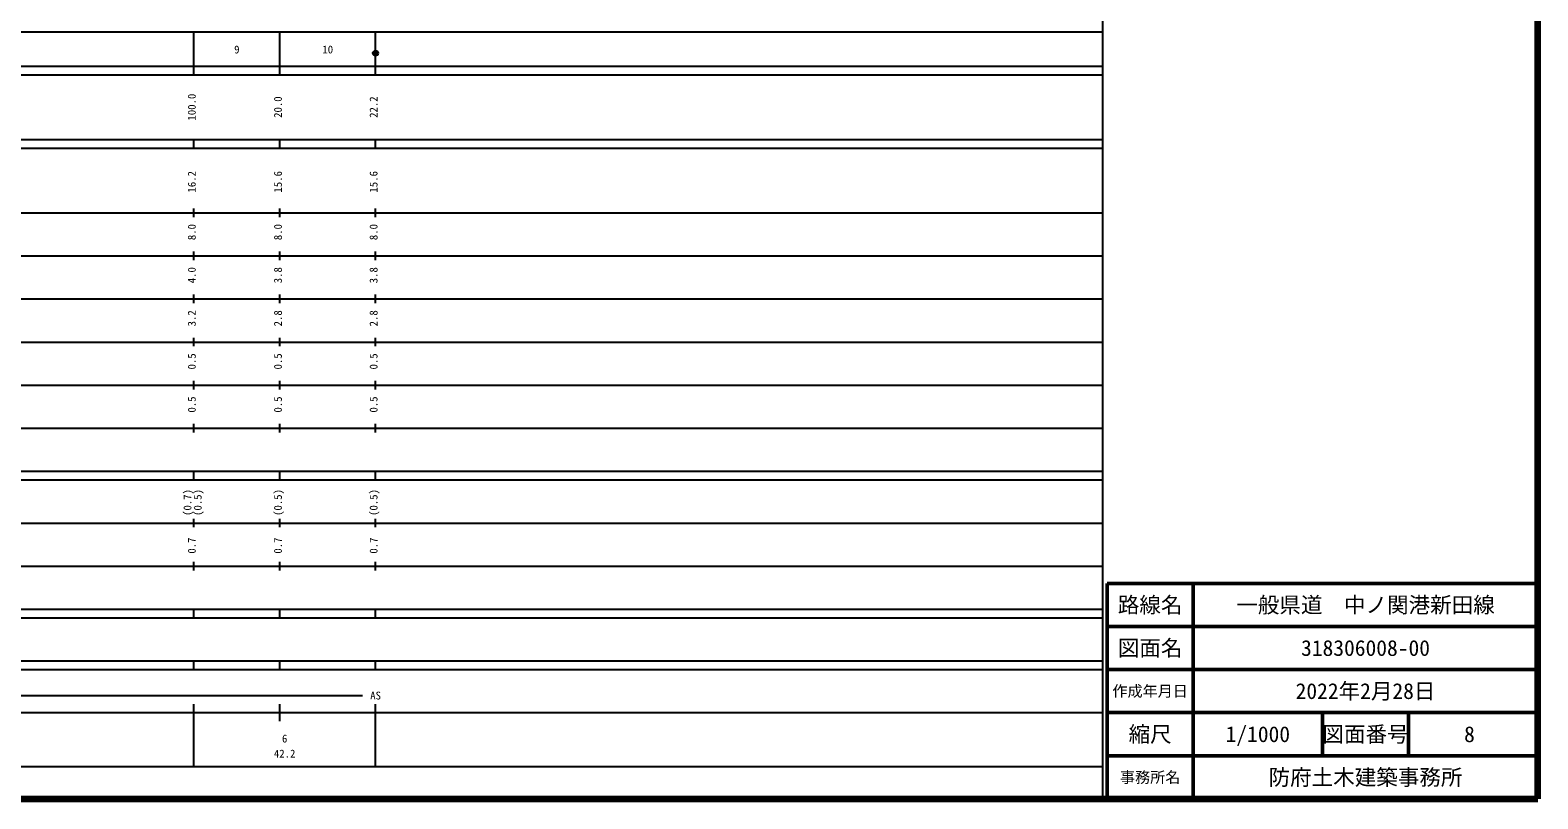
# Model space of a CAD drawing. Units: millimetres on the paper, enlarged 1000 times. Extents: x 40000 to 680000, y 20000 to 380000.
# Drawn here: x 330017 to 680000, y 20000 to 198357 of the extents above; entities that cross this region are included whole.
import ezdxf
from ezdxf.enums import TextEntityAlignment as Align

# ---------------------------------------------------------------- set-up
doc = ezdxf.new("R2010")
doc.units = ezdxf.units.MM
doc.header["$LTSCALE"] = 1000
for name, color, linetype, lineweight in [('M-TTL', 2, 'Continuous', 140), ('M-TTL-BAND', 7, 'Continuous', 25), ('M-TTL-FRAM', 2, 'Continuous', 50), ('M-TTL-LINE', 7, 'Continuous', 50)]:
    doc.layers.add(name, color=color, linetype=linetype, lineweight=lineweight)
doc.layers.add('M-TTL-TXT', color=7, linetype='Continuous')
doc.styles.add('ＭＳ ゴシック', font='')
doc.styles.get('ＭＳ ゴシック').set_extended_font_data('MS Gothic')

msp = doc.modelspace()

# ---------------------------------------------------------------- linework, layer by layer
at = {"layer": 'M-TTL'}
for p, q in [((680000, 20000), (680000, 380000)), ((40000, 20000), (680000, 20000))]:
    msp.add_line(p, q, dxfattribs=at)
at = {"layer": 'M-TTL-BAND'}
for p, q in [((579000, 20000), (579000, 370000)), ((68000, 198000), (579000, 198000)), ((368000, 188000), (368000, 198000)), ((388000, 188000), (388000, 198000)), ((410200, 188000), (410200, 198000)), ((40000, 190000), (579000, 190000)), ((40000, 188000), (579000, 188000)), ((40000, 173000), (579000, 173000)), ((368000, 171000), (368000, 173000)), ((388000, 171000), (388000, 173000)), ((410200, 171000), (410200, 173000)), ((40000, 171000), (579000, 171000)), ((40000, 156000), (579000, 156000)), ((368000, 155000), (368000, 157000)), ((388000, 155000), (388000, 157000)), ((410200, 155000), (410200, 157000)), ((368000, 145000), (368000, 147000)), ((388000, 145000), (388000, 147000)), ((410200, 145000), (410200, 147000)), ((46000, 146000), (579000, 146000)), ((368000, 135000), (368000, 137000)), ((388000, 135000), (388000, 137000)), ((410200, 135000), (410200, 137000)), ((52000, 136000), (579000, 136000)), ((46000, 126000), (579000, 126000)), ((368000, 125000), (368000, 127000)), ((388000, 125000), (388000, 127000)), ((410200, 125000), (410200, 127000)), ((52000, 116000), (579000, 116000)), ((368000, 115000), (368000, 117000)), ((388000, 115000), (388000, 117000)), ((410200, 115000), (410200, 117000)), ((46000, 106000), (579000, 106000)), ((368000, 105000), (368000, 107000)), ((388000, 105000), (388000, 107000)), ((410200, 105000), (410200, 107000)), ((40000, 96000), (579000, 96000)), ((368000, 94000), (368000, 96000)), ((388000, 94000), (388000, 96000)), ((410200, 94000), (410200, 96000)), ((40000, 94000), (579000, 94000)), ((49000, 84000), (579000, 84000)), ((368000, 83000), (368000, 85000)), ((388000, 83000), (388000, 85000)), ((410200, 83000), (410200, 85000)), ((40000, 74000), (579000, 74000)), ((368000, 73000), (368000, 75000)), ((388000, 73000), (388000, 75000)), ((410200, 73000), (410200, 75000)), ((40000, 64000), (579000, 64000)), ((368000, 62000), (368000, 64000)), ((388000, 62000), (388000, 64000)), ((410200, 62000), (410200, 64000)), ((40000, 62000), (579000, 62000)), ((40000, 52000), (579000, 52000)), ((40000, 50000), (579000, 50000)), ((368000, 50000), (368000, 52000)), ((388000, 50000), (388000, 52000)), ((410200, 50000), (410200, 52000)), ((71000, 44000), (407200, 44000)), ((368000, 27500), (368000, 42000)), ((388000, 38000), (388000, 42000)), ((410200, 27500), (410200, 42000)), ((40000, 40000), (579000, 40000)), ((68000, 27500), (579000, 27500))]:
    msp.add_line(p, q, dxfattribs=at)
for radius in [600, 500, 400, 300, 200, 100]:
    msp.add_circle((410200, 193000), radius, dxfattribs=at)
at = {"layer": 'M-TTL-FRAM'}
for p, q in [((680000, 70000), (580000, 70000)), ((580000, 70000), (580000, 20000))]:
    msp.add_line(p, q, dxfattribs=at)
at = {"layer": 'M-TTL-LINE'}
for p, q in [((600000, 70000), (600000, 20000)), ((680000, 60000), (580000, 60000)), ((680000, 50000), (580000, 50000)), ((680000, 40000), (580000, 40000)), ((630000, 40000), (630000, 30000)), ((650000, 40000), (650000, 30000)), ((680000, 30000), (580000, 30000))]:
    msp.add_line(p, q, dxfattribs=at)

# ---------------------------------------------------------------- texts
at = {"layer": 'M-TTL-BAND', "style": 'ＭＳ ゴシック'}
for s, p in [('9', (378000, 192405)), ('10', (399100, 192405)), ('AS', (410200, 42500)), ('6', (389100, 32523)), ('42.2', (389100, 29033))]:
    msp.add_text(s, height=1833, dxfattribs=at).set_placement(p, align=Align.BOTTOM_CENTER)
for s, p in [('100.0', (369000, 180500)), ('20.0', (389000, 180500)), ('22.2', (411200, 180500)), ('16.2', (369000, 163174)), ('15.6', (389000, 163174)), ('15.6', (411200, 163174)), ('8.0', (369000, 151500)), ('8.0', (389000, 151500)), ('8.0', (411200, 151500)), ('4.0', (369000, 141500)), ('3.8', (389000, 141500)), ('3.8', (411200, 141500)), ('3.2', (369000, 131500)), ('2.8', (389000, 131500)), ('2.8', (411200, 131500)), ('0.5', (369000, 121500)), ('0.5', (389000, 121500)), ('0.5', (411200, 121500)), ('0.5', (369000, 111500)), ('0.5', (389000, 111500)), ('0.5', (411200, 111500)), ('(0.7)', (368000, 88764)), ('(0.5)', (370370, 88764)), ('(0.5)', (389000, 88764)), ('(0.5)', (411200, 88764)), ('0.7', (369000, 78764)), ('0.7', (389000, 78764)), ('0.7', (411200, 78764))]:
    msp.add_text(s, height=1833, rotation=90, dxfattribs=at).set_placement(p, align=Align.BOTTOM_CENTER)
at = {"layer": 'M-TTL-TXT', "style": 'ＭＳ ゴシック'}
for s, height, p in [('路線名', 3666, (590000, 65000)), ('路線名', 3666, (590000, 65000)), ('一般県道\u3000中ノ関港新田線', 3666, (640000, 65000)), ('図面名', 3666, (590000, 55000)), ('図面名', 3666, (590000, 55000)), ('318306008-00', 3666, (640000, 55000)), ('作成年月日', 2566, (590000, 45000)), ('作成年月日', 2566, (590000, 45000)), ('2022年2月28日', 3666, (640000, 45000)), ('縮尺', 3666, (590000, 35000)), ('縮尺', 3666, (590000, 35000)), ('1/1000', 3666, (615000, 35000)), ('図面番号', 3666, (640000, 35000)), ('図面番号', 3666, (640000, 35000)), ('8', 3666, (664125, 35000)), ('事務所名', 2566, (590000, 25000)), ('事務所名', 2566, (590000, 25000)), ('防府土木建築事務所', 3666, (640000, 25000))]:
    msp.add_text(s, height=height, dxfattribs=at).set_placement(p, align=Align.MIDDLE_CENTER)

doc.saveas('drawing.dxf')
